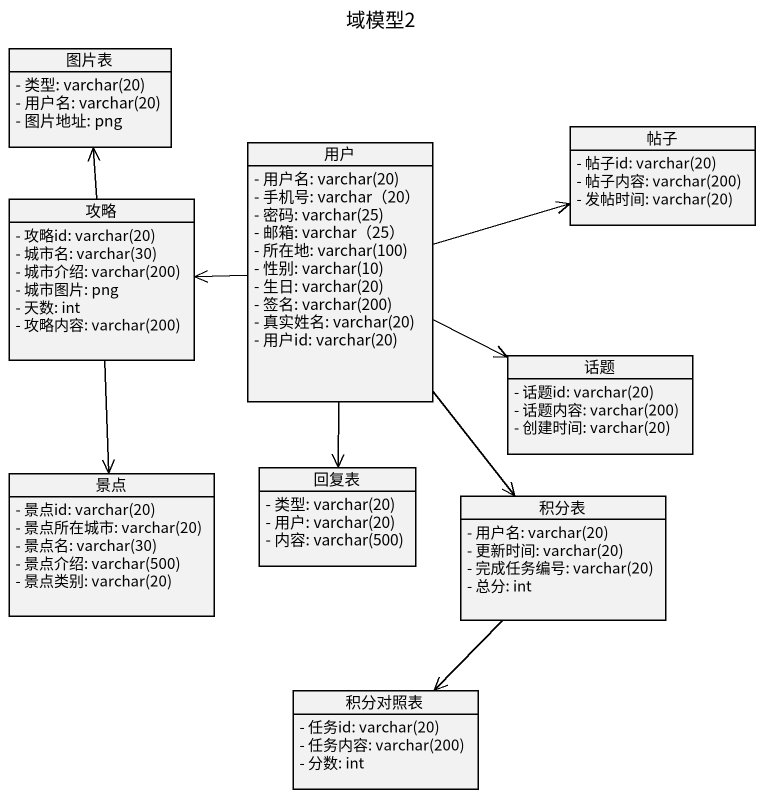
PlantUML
@startuml
title 域模型2
hide circle
hide empty members
skinparam classAttributeIconSize 0
class 图片表 {
  {field} - 类型: varchar(20)
  {field} - 用户名: varchar(20)
  - 图片地址: png
}
class 帖子 {
  {field} - 帖子id: varchar(20)
  {field} - 帖子内容: varchar(200)
  {field} - 发帖时间: varchar(20)
}
class 用户 {
  {field} - 用户名: varchar(20)
  - 手机号: varchar（20）
  {field} - 密码: varchar(25)
  - 邮箱: varchar（25）
  {field} - 所在地: varchar(100)
  {field} - 性别: varchar(10)
  {field} - 生日: varchar(20)
  {field} - 签名: varchar(200)
  {field} - 真实姓名: varchar(20)
  {field} - 用户id: varchar(20)
}
class 攻略 {
  {field} - 攻略id: varchar(20)
  {field} - 城市名: varchar(30)
  {field} - 城市介绍: varchar(200)
  - 城市图片: png
  - 天数: int
  {field} - 攻略内容: varchar(200)
}
class 话题 {
  {field} - 话题id: varchar(20)
  {field} - 话题内容: varchar(200)
  {field} - 创建时间: varchar(20)
}
class 景点 {
  {field} - 景点id: varchar(20)
  {field} - 景点所在城市: varchar(20)
  {field} - 景点名: varchar(30)
  {field} - 景点介绍: varchar(500)
  {field} - 景点类别: varchar(20)
}
class 回复表 {
  {field} - 类型: varchar(20)
  {field} - 用户: varchar(20)
  {field} - 内容: varchar(500)
}
class 积分表 {
  {field} - 用户名: varchar(20)
  {field} - 更新时间: varchar(20)
  {field} - 完成任务编号: varchar(20)
  - 总分: int
}
class 积分对照表 {
  {field} - 任务id: varchar(20)
  {field} - 任务内容: varchar(200)
  - 分数: int
}
用户 -right-> 帖子
用户 -left-> 攻略
用户 -right-> 话题
用户 --> 回复表
用户 --> 积分表
攻略 -up-> 图片表
攻略 --> 景点
积分表 --> 积分对照表
@enduml
